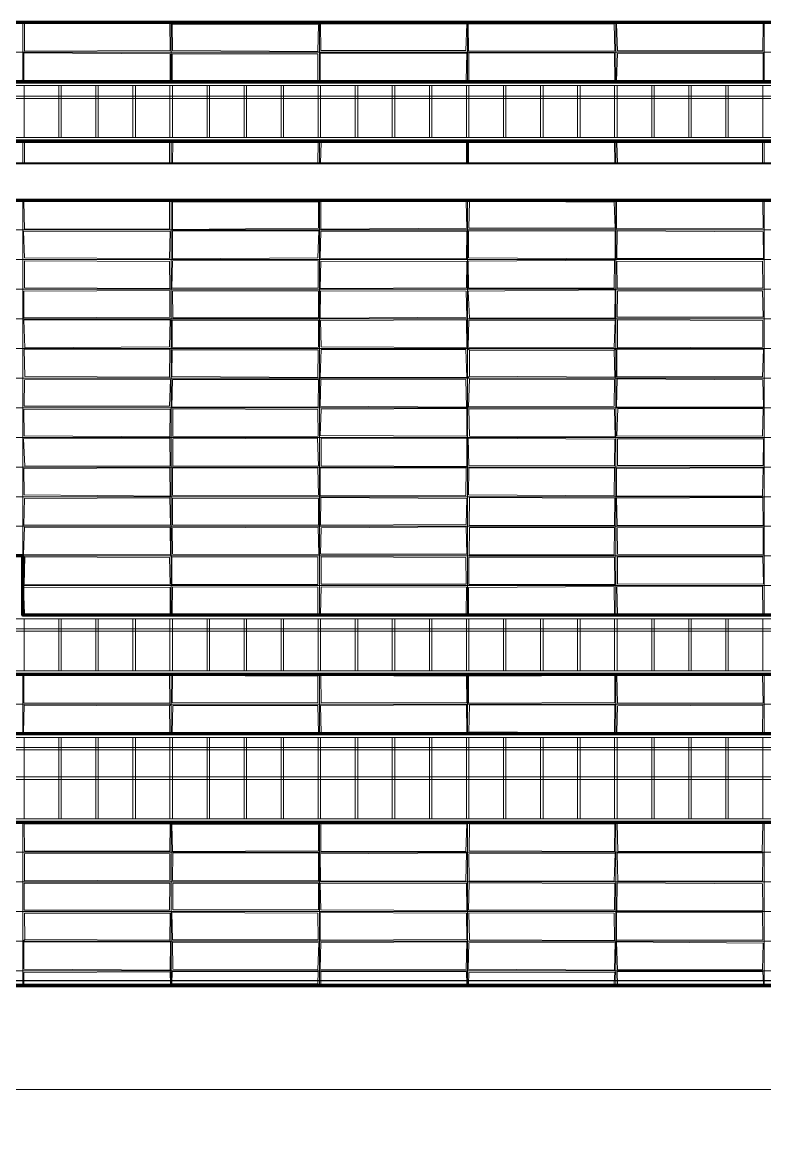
# Model space of a CAD drawing. Extents: x -50000 to 1632000, y -47600 to 308800.
# Drawn here: x 1191984 to 1222013, y 213167 to 258800 of the extents above; entities that cross this region are included whole.
import ezdxf

# ---------------------------------------------------------------- set-up
doc = ezdxf.new("R2010")
doc.units = 0
doc.header["$MEASUREMENT"] = 0
doc.layers.get('Defpoints').update_dxf_attribs({"color": 6})
doc.layers.add('1', color=7, linetype='Continuous')
doc.layers.add('2', color=7, linetype='Continuous')
doc.styles.get("Standard").update_dxf_attribs({"font": 'isocpeur.ttf'})
doc.dimstyles.get("Standard").update_dxf_attribs({"dimscale": 200, "dimtxt": 2.5, "dimasz": 1.5, "dimexe": 1.5, "dimexo": 5, "dimgap": 1, "dimtad": 1, "dimtoh": 1, "dimdec": 0, "dimrnd": 10, "dimzin": 0, "dimtxsty": 'Standard', "dimblk": 'OBLIQUE', "dimcen": 1, "dimdle": 1.5, "dimclrd": 256, "dimclre": 256, "dimclrt": 256, "dimadec": 0, "dimazin": 0, "dimtfac": 1, "dimtdec": 0, "dimtix": 1, "dimtmove": 0, "dimatfit": 3, "dimldrblk": 'NONE', "dimfxl": 1, "dimtolj": 1, "dimtzin": 0, "dimlwd": 18, "dimlwe": 18, "dimarcsym": 1})

# ---------------------------------------------------------------- blocks, each defined once
blk = doc.blocks.new('_Oblique')
at = {"color": 0, "linetype": 'ByBlock', "lineweight": -2}
blk.add_line((-0.5, -0.5), (0.5, 0.5), dxfattribs=at)
blk = doc.blocks.new('*D18')
at = {"layer": '1', "linetype": 'Continuous', "lineweight": 18, "transparency": 16777216}
blk.add_line((837700, 215600), (1240300, 215600), dxfattribs=at)
at = {"layer": 'Defpoints', "color": 0, "linetype": 'Continuous', "transparency": 16777216}
for p in [(838000, 220000), (1240000, 220000), (1240000, 215600)]:
    blk.add_point(p, dxfattribs=at)
at = {"layer": '1', "linetype": 'Continuous', "lineweight": 18, "transparency": 16777216, "xscale": 300, "yscale": 300, "zscale": 300, "rotation": 180}
blk.add_blockref('_Oblique', (838000, 215600), dxfattribs=at)
at = {"layer": '1', "linetype": 'Continuous', "lineweight": 18, "transparency": 16777216, "xscale": 300, "yscale": 300, "zscale": 300}
blk.add_blockref('_Oblique', (1240000, 215600), dxfattribs=at)
at = {"layer": '1', "linetype": 'Continuous', "lineweight": 18, "transparency": 16777216, "insert": (1039000, 216050), "char_height": 500, "attachment_point": 5}
blk.add_mtext('\\A1;402000', dxfattribs=at)
blk = doc.blocks.new('_None')
blk = doc.blocks.new('*D19')
at = {"layer": '2', "linetype": 'Continuous', "lineweight": 18, "transparency": 16777216}
blk.add_line((837700, -4400), (1240300, -4400), dxfattribs=at)
at = {"layer": 'Defpoints', "color": 0, "linetype": 'Continuous', "transparency": 16777216}
for p in [(1240000, 220000), (838000, 0), (1240000, -4400)]:
    blk.add_point(p, dxfattribs=at)
at = {"layer": '2', "linetype": 'Continuous', "lineweight": 18, "transparency": 16777216, "xscale": 300, "yscale": 300, "zscale": 300, "rotation": 180}
blk.add_blockref('_Oblique', (838000, -4400), dxfattribs=at)
at = {"layer": '2', "linetype": 'Continuous', "lineweight": 18, "transparency": 16777216, "xscale": 300, "yscale": 300, "zscale": 300}
blk.add_blockref('_Oblique', (1240000, -4400), dxfattribs=at)
at = {"layer": '2', "linetype": 'Continuous', "lineweight": 18, "transparency": 16777216, "insert": (1039000, -3950), "char_height": 500, "attachment_point": 5}
blk.add_mtext('\\A1;402000', dxfattribs=at)

msp = doc.modelspace()

# ---------------------------------------------------------------- linework, layer by layer
at = {"layer": '1', "color": 8, "linetype": 'Continuous', "lineweight": 13}
for p, q in [((1240300, 258800), (838000, 258800)), ((1192000, 258800), (1192000, 256400)), ((1198000, 258800), (1198000, 256400)), ((1204000, 258800), (1204000, 256400)), ((1210000, 258800), (1210000, 256400)), ((1216000, 258800), (1216000, 256400)), ((1222000, 258800), (1222000, 256400)), ((1240300, 257600), (838000, 257600)), ((1192000, 254000), (1192000, 253100)), ((1198000, 254000), (1198000, 253100)), ((1204000, 254000), (1204000, 253100)), ((1210000, 254000), (1210000, 253100)), ((1216000, 254000), (1216000, 253100)), ((1222000, 254000), (1222000, 253100)), ((1240300, 251600), (838000, 251600)), ((1192000, 251600), (1192000, 234800)), ((1198000, 251600), (1198000, 234800)), ((1204000, 251600), (1204000, 234800)), ((1210000, 251600), (1210000, 234800)), ((1216000, 251600), (1216000, 234800)), ((1222000, 251600), (1222000, 234800)), ((1240000, 250400), (838000, 250400)), ((1240000, 249200), (838000, 249200)), ((838000, 248000), (1240000, 248000)), ((1240000, 246800), (838000, 246800)), ((838000, 245600), (1240000, 245600)), ((838000, 244400), (1240000, 244400)), ((838000, 243200), (1240000, 243200)), ((838000, 242000), (1240000, 242000)), ((1240000, 240800), (838000, 240800)), ((838000, 239600), (1240000, 239600)), ((1240000, 238400), (838000, 238400)), ((838000, 237200), (1240000, 237200)), ((1240000, 236000), (1192000, 236000)), ((1192000, 234800), (1240000, 234800)), ((1240000, 232400), (838000, 232400)), ((1192000, 232400), (1192000, 230000)), ((1198000, 232400), (1198000, 230000)), ((1204000, 232400), (1204000, 230000)), ((1210000, 232400), (1210000, 230000)), ((1216000, 232400), (1216000, 230000)), ((1222000, 232400), (1222000, 230000)), ((838000, 231200), (1240000, 231200)), ((1240000, 226400), (838000, 226400)), ((1192000, 226400), (1192000, 219800)), ((1198000, 226400), (1198000, 219800)), ((1204000, 226400), (1204000, 219800)), ((1210000, 226400), (1210000, 219800)), ((1216000, 226400), (1216000, 219800)), ((1222000, 226400), (1222000, 219800)), ((1240000, 225200), (838000, 225200)), ((838000, 224000), (1240000, 224000)), ((838000, 222800), (1240000, 222800)), ((1240000, 221600), (838000, 221600)), ((1240000, 220400), (838000, 220400)), ((830684.8, 219800), (1240000, 219800))]:
    msp.add_line(p, q, dxfattribs=at)
at = {"layer": '1', "color": 8, "linetype": 'Continuous', "lineweight": 9}
for p, q in [((1192056.6, 257640.4), (1192069, 258752.9)), ((1192069, 258752.9), (1197940.6, 258771.8)), ((1197954.3, 257668.8), (1197940.6, 258771.8)), ((1204048.8, 258742.9), (1209968.8, 258750)), ((1204061.4, 257669.2), (1204048.8, 258742.9)), ((1209928.2, 257664.5), (1209968.8, 258750)), ((1210025.1, 258740.1), (1215933.6, 258749.7)), ((1215955.6, 257650.3), (1215933.6, 258749.7)), ((1216027.4, 258746.6), (1221954.2, 258763.5)), ((1216062.5, 257652.2), (1216027.4, 258746.6)), ((1221947.8, 257651.5), (1221954.2, 258763.5)), ((1198045.3, 258734), (1203961.5, 258727)), ((1198059.9, 257674.3), (1198045.3, 258734)), ((1203933.4, 257627.2), (1203961.5, 258727)), ((1210034.5, 257638.4), (1210025.1, 258740.1)), ((1192036.9, 257567.6), (1197955.7, 257533)), ((1192037.4, 256469.9), (1192036.9, 257567.6)), ((1192056.6, 257640.4), (1197954.3, 257668.8)), ((1197962.7, 256456.6), (1197955.7, 257533)), ((1198036, 257536), (1203936.1, 257533.7)), ((1198039.4, 256438), (1198036, 257536)), ((1198059.9, 257674.3), (1203933.4, 257627.2)), ((1203936.5, 256446.2), (1203936.1, 257533.7)), ((1204028.7, 256458.1), (1204030.4, 257565.4)), ((1204030.4, 257565.4), (1209970.4, 257557.8)), ((1204061.4, 257669.2), (1209928.2, 257664.5)), ((1209936.8, 256456.2), (1209970.4, 257557.8)), ((1210034.5, 257638.4), (1215955.6, 257650.3)), ((1210044.5, 257567.5), (1215948.3, 257565.5)), ((1210049.9, 256457.8), (1210044.5, 257567.5)), ((1215962.2, 256431.1), (1215948.3, 257565.5)), ((1216029.9, 256433.7), (1216069.8, 257553)), ((1216062.5, 257652.2), (1221947.8, 257651.5)), ((1216069.8, 257553), (1221959.8, 257564.4)), ((1221963.1, 256441.4), (1221959.8, 257564.4)), ((1192000, 256400), (1191927.3, 256471)), ((1192037.4, 256469.9), (1197962.7, 256456.6)), ((1198039.4, 256438), (1203936.5, 256446.2)), ((1204028.7, 256458.1), (1209936.8, 256456.2)), ((1210049.9, 256457.8), (1215962.2, 256431.1)), ((1216029.9, 256433.7), (1221963.1, 256441.4)), ((1192057.9, 253928), (1197926, 253969.6)), ((1192059.7, 253100), (1192057.9, 253928)), ((1197937.5, 253100), (1197926, 253969.6)), ((1198051.7, 253100), (1198062.3, 253972.9)), ((1198062.3, 253972.9), (1203953, 253960)), ((1203935, 253100), (1203953, 253960)), ((1204038.5, 253100), (1204070, 253945.2)), ((1204070, 253945.2), (1209948, 253960)), ((1209955.5, 253100), (1209948, 253960)), ((1210028.9, 253949), (1215942.5, 253971.3)), ((1210029.1, 253100), (1210028.9, 253949)), ((1215961.5, 253100), (1215942.5, 253971.3)), ((1216034.6, 253941.6), (1221930, 253965.6)), ((1216064.2, 253100), (1216034.6, 253941.6)), ((1221932.4, 253100), (1221930, 253965.6)), ((1192042.1, 251544.4), (1197928.7, 251557.5)), ((1192059.3, 250431.8), (1192042.1, 251544.4)), ((1197934.9, 250448.2), (1197928.7, 251557.5)), ((1198055.5, 251535.5), (1203967.8, 251539.3)), ((1198057.4, 250426.1), (1198055.5, 251535.5)), ((1203958.6, 250470.7), (1203967.8, 251539.3)), ((1204059.9, 251555.1), (1209933.5, 251542.6)), ((1204060.9, 250432.9), (1204059.9, 251555.1)), ((1209968.1, 250474.6), (1209933.5, 251542.6)), ((1210053.7, 250469.8), (1210073, 251562.8)), ((1210073, 251562.8), (1215932.1, 251526.9)), ((1215971.4, 250474.1), (1215932.1, 251526.9)), ((1216025.7, 250462.9), (1216027, 251570)), ((1216027, 251570), (1221953.3, 251544.4)), ((1221965.4, 250472.4), (1221953.3, 251544.4)), ((1192026.1, 250346), (1197963.4, 250341)), ((1192063.8, 249269.9), (1192026.1, 250346)), ((1192059.3, 250431.8), (1197934.9, 250448.2)), ((1197932.4, 249247.9), (1197963.4, 250341)), ((1198057.4, 250426.1), (1203958.6, 250470.7)), ((1198057.5, 250366.8), (1203973.8, 250364.5)), ((1198058.9, 249236.9), (1198057.5, 250366.8)), ((1203936.5, 249266.7), (1203973.8, 250364.5)), ((1204030.6, 249261.7), (1204053, 250345.5)), ((1204053, 250345.5), (1209966.2, 250350.4)), ((1204060.9, 250432.9), (1209968.1, 250474.6)), ((1209947, 249228.2), (1209966.2, 250350.4)), ((1210031.2, 249272.4), (1210036.7, 250364.6)), ((1210036.7, 250364.6), (1215974.1, 250357.4)), ((1210053.7, 250469.8), (1215971.4, 250474.1)), ((1215971.7, 249226.1), (1215974.1, 250357.4)), ((1216025.7, 250462.9), (1221965.4, 250472.4)), ((1216041.9, 249249.1), (1216048.9, 250369.3)), ((1216048.9, 250369.3), (1221959.4, 250328)), ((1221970.6, 249240.4), (1221959.4, 250328)), ((1192063.8, 249269.9), (1197932.4, 249247.9)), ((1198058.9, 249236.9), (1203936.5, 249266.7)), ((1198059.2, 249156.8), (1203952.2, 249163.7)), ((1203946.9, 248055.4), (1203952.2, 249163.7)), ((1204030.6, 249261.7), (1209947, 249228.2)), ((1210025.5, 249142.8), (1215948.6, 249174.4)), ((1210031.2, 249272.4), (1215971.7, 249226.1)), ((1215934.9, 248047.2), (1215948.6, 249174.4)), ((1216041.9, 249249.1), (1221970.6, 249240.4)), ((1192061.7, 248058.2), (1192066.4, 249154.7)), ((1192066.4, 249154.7), (1197935.7, 249129.3)), ((1197941.1, 248035.2), (1197935.7, 249129.3)), ((1198025.3, 248045.4), (1198059.2, 249156.8)), ((1204034.8, 248031.3), (1204061.8, 249138)), ((1204061.8, 249138), (1209973.2, 249126)), ((1209951.1, 248053), (1209973.2, 249126)), ((1210039.7, 248038.2), (1210025.5, 249142.8)), ((1216031.9, 249125.7), (1221929.3, 249136.6)), ((1216056.3, 248048.6), (1216031.9, 249125.7)), ((1221948.2, 248062.4), (1221929.3, 249136.6)), ((1192034.2, 247928.1), (1197945.7, 247943.3)), ((1192034.2, 246847.1), (1192034.2, 247928.1)), ((1192061.7, 248058.2), (1197941.1, 248035.2)), ((1197940.4, 246872.3), (1197945.7, 247943.3)), ((1198025.3, 248045.4), (1203946.9, 248055.4)), ((1198048.3, 247939.3), (1203961.2, 247929.7)), ((1198065.9, 246841.9), (1198048.3, 247939.3)), ((1203958.6, 246838.7), (1203961.2, 247929.7)), ((1204028.8, 246825.8), (1204042.1, 247935.2)), ((1204034.8, 248031.3), (1209951.1, 248053)), ((1204042.1, 247935.2), (1209936.1, 247927.8)), ((1209961.8, 246870.9), (1209936.1, 247927.8)), ((1210025.6, 247927.3), (1215971.7, 247972.2)), ((1210072.1, 246848.3), (1210025.6, 247927.3)), ((1210039.7, 248038.2), (1215934.9, 248047.2)), ((1215954.8, 246826.9), (1215971.7, 247972.2)), ((1216047.5, 246871.3), (1216059.2, 247932.1)), ((1216056.3, 248048.6), (1221948.2, 248062.4)), ((1216059.2, 247932.1), (1221932.2, 247935.1)), ((1221955.3, 246863.8), (1221932.2, 247935.1)), ((1192034.2, 246847.1), (1197940.4, 246872.3)), ((1192037.6, 246760.3), (1197953.2, 246759.4)), ((1192073.4, 245626.4), (1192037.6, 246760.3)), ((1197936.1, 245670.1), (1197953.2, 246759.4)), ((1198038.6, 245647.7), (1198044.1, 246750.8)), ((1198044.1, 246750.8), (1203957.2, 246753.4)), ((1198065.9, 246841.9), (1203958.6, 246838.7)), ((1203968.1, 245657), (1203957.2, 246753.4)), ((1204028.8, 246825.8), (1209961.8, 246870.9)), ((1204038.2, 246734.5), (1209949.7, 246765.9)), ((1204064.7, 245667.8), (1204038.2, 246734.5)), ((1209962.6, 245644), (1209949.7, 246765.9)), ((1210027, 245649.1), (1210044.6, 246744.5)), ((1210044.6, 246744.5), (1215969.6, 246754.2)), ((1210072.1, 246848.3), (1215954.8, 246826.9)), ((1215927.3, 245640.8), (1215969.6, 246754.2)), ((1216047.5, 246871.3), (1221955.3, 246863.8)), ((1216064.5, 246767.4), (1221950, 246733.2)), ((1216066.3, 245627.4), (1216064.5, 246767.4)), ((1221944.7, 245661.3), (1221950, 246733.2)), ((1192050.7, 245566.1), (1197945.9, 245570.5)), ((1192071.7, 244463.6), (1192050.7, 245566.1)), ((1192073.4, 245626.4), (1197936.1, 245670.1)), ((1197934.1, 244445.7), (1197945.9, 245570.5)), ((1198025.8, 244470.1), (1198036.3, 245542.3)), ((1198036.3, 245542.3), (1203949.3, 245544.2)), ((1198038.6, 245647.7), (1203968.1, 245657)), ((1203939.5, 244429.4), (1203949.3, 245544.2)), ((1204034.6, 244432.2), (1204071.1, 245553.7)), ((1204064.7, 245667.8), (1209962.6, 245644)), ((1204071.1, 245553.7), (1209932.5, 245565.5)), ((1209971.5, 244426.9), (1209932.5, 245565.5)), ((1210000, 245600), (1210072.7, 245526.6)), ((1210027, 245649.1), (1215927.3, 245640.8)), ((1210070.1, 244474.2), (1210072.7, 245526.6)), ((1210072.7, 245526.6), (1215925.7, 245532.6)), ((1216000, 245600), (1215925.7, 245532.6)), ((1215959.5, 244443.6), (1215925.7, 245532.6)), ((1216032.1, 245558.5), (1221970.8, 245573.1)), ((1216032.5, 244452.3), (1216032.1, 245558.5)), ((1216066.3, 245627.4), (1221944.7, 245661.3)), ((1221934.6, 244458.1), (1221970.8, 245573.1)), ((1192053.3, 243269.4), (1192068, 244335.9)), ((1192068, 244335.9), (1197969.4, 244347.5)), ((1192071.7, 244463.6), (1197934.1, 244445.7)), ((1197928.8, 243265.8), (1197969.4, 244347.5)), ((1198025.8, 244470.1), (1203939.5, 244429.4)), ((1198027.7, 243226.7), (1198054.6, 244348.4)), ((1198054.6, 244348.4), (1203957.1, 244345.9)), ((1203944.8, 243241.3), (1203957.1, 244345.9)), ((1204026.6, 243264.2), (1204056.7, 244358.1)), ((1204034.6, 244432.2), (1209971.5, 244426.9)), ((1204056.7, 244358.1), (1209925.2, 244344.8)), ((1209952.3, 243228.6), (1209925.2, 244344.8)), ((1210000, 244400), (1210070.1, 244474.2)), ((1210034.7, 243236.6), (1210071.8, 244362.3)), ((1210070.1, 244474.2), (1215959.5, 244443.6)), ((1210071.8, 244362.3), (1215945.6, 244343.7)), ((1215930.7, 243266.2), (1215945.6, 244343.7)), ((1216029.2, 243228.4), (1216048.4, 244365.6)), ((1216032.5, 244452.3), (1221934.6, 244458.1)), ((1216048.4, 244365.6), (1221941.5, 244338.1)), ((1221972.8, 243235.8), (1221941.5, 244338.1)), ((1192053.3, 243269.4), (1197928.8, 243265.8)), ((1198027.7, 243226.7), (1203944.8, 243241.3)), ((1204026.6, 243264.2), (1209952.3, 243228.6)), ((1210034.7, 243236.6), (1215930.7, 243266.2)), ((1216029.2, 243228.4), (1221972.8, 243235.8)), ((1192040.6, 243136.7), (1197959.4, 243144)), ((1192052.3, 242064.7), (1192040.6, 243136.7)), ((1197942.8, 242030.1), (1197959.4, 243144)), ((1198063.8, 243155.6), (1203934.6, 243135.3)), ((1198068.3, 242040.9), (1198063.8, 243155.6)), ((1203949.7, 242049.7), (1203934.6, 243135.3)), ((1204035.8, 242072.7), (1204073.7, 243150.5)), ((1204073.7, 243150.5), (1209971.4, 243174.5)), ((1209964.8, 242053.8), (1209971.4, 243174.5)), ((1210053.1, 243161.2), (1215939.1, 243137.3)), ((1210070.7, 242055.2), (1210053.1, 243161.2)), ((1215971.9, 242026.3), (1215939.1, 243137.3)), ((1216040.7, 242068.8), (1216074.8, 243165)), ((1216074.8, 243165), (1221959.5, 243161.3)), ((1221927.4, 242049.1), (1221959.5, 243161.3)), ((1192027.9, 241947.1), (1197949, 241963.2)), ((1192070.8, 240835.7), (1192027.9, 241947.1)), ((1192052.3, 242064.7), (1197942.8, 242030.1)), ((1197961.4, 240853), (1197949, 241963.2)), ((1198064.7, 241944.3), (1203927.3, 241966.6)), ((1198065.9, 240829.8), (1198064.7, 241944.3)), ((1198068.3, 242040.9), (1203949.7, 242049.7)), ((1203963.5, 240853.4), (1203927.3, 241966.6)), ((1204035.8, 242072.7), (1209964.8, 242053.8)), ((1204067.9, 240848.7), (1204074.4, 241964.8)), ((1204074.4, 241964.8), (1209961, 241957.2)), ((1209973.5, 240826.6), (1209961, 241957.2)), ((1210026.2, 241973.3), (1215961.1, 241932.3)), ((1210044.9, 240857.6), (1210026.2, 241973.3)), ((1210070.7, 242055.2), (1215971.9, 242026.3)), ((1215946.5, 240843.4), (1215961.1, 241932.3)), ((1216040.7, 242068.8), (1221927.4, 242049.1)), ((1216058.9, 241943.5), (1221971.9, 241947.6)), ((1216070.9, 240860.6), (1216058.9, 241943.5)), ((1221958.4, 240867.4), (1221971.9, 241947.6)), ((1192042.8, 240736.1), (1197941.3, 240771.9)), ((1192051.1, 239674.8), (1192042.8, 240736.1)), ((1192070.8, 240835.7), (1197961.4, 240853)), ((1197954.1, 239626.3), (1197941.3, 240771.9)), ((1198052.5, 239650.3), (1198054.6, 240761.5)), ((1198054.6, 240761.5), (1203937.7, 240773.1)), ((1198065.9, 240829.8), (1203963.5, 240853.4)), ((1203965.5, 239665.3), (1203937.7, 240773.1)), ((1204026.7, 240752.4), (1209936.1, 240772.2)), ((1204036.6, 239638.5), (1204026.7, 240752.4)), ((1204067.9, 240848.7), (1209973.5, 240826.6)), ((1209927.3, 239645.6), (1209936.1, 240772.2)), ((1210032.9, 239669.8), (1210045.7, 240759.7)), ((1210044.9, 240857.6), (1215946.5, 240843.4)), ((1210045.7, 240759.7), (1215945.4, 240765.9)), ((1215935.1, 239634.2), (1215945.4, 240765.9)), ((1216025.4, 240735.6), (1221966.3, 240765.6)), ((1216025.5, 239626.6), (1216025.4, 240735.6)), ((1216070.9, 240860.6), (1221958.4, 240867.4)), ((1221927.8, 239640.6), (1221966.3, 240765.6)), ((1192051.1, 239674.8), (1197954.1, 239626.3)), ((1198052.5, 239650.3), (1203965.5, 239665.3)), ((1204036.6, 239638.5), (1209927.3, 239645.6)), ((1210032.9, 239669.8), (1215935.1, 239634.2)), ((1216025.5, 239626.6), (1221927.8, 239640.6)), ((1192041.7, 238451.2), (1192061.1, 239530.3)), ((1192061.1, 239530.3), (1197941.6, 239550.7)), ((1197967.1, 238456.5), (1197941.6, 239550.7)), ((1198047.9, 239539.9), (1203964.6, 239529)), ((1198060.1, 238460.9), (1198047.9, 239539.9)), ((1203968.7, 238445.6), (1203964.6, 239529)), ((1204041.1, 238453.2), (1204056.8, 239561)), ((1204056.8, 239561), (1209964.5, 239529.5)), ((1209944.1, 238474.4), (1209964.5, 239529.5)), ((1210054.5, 238441.6), (1210069.3, 239560.6)), ((1210069.3, 239560.6), (1215950.6, 239541.6)), ((1215937.1, 238436.9), (1215950.6, 239541.6)), ((1216028.1, 239543), (1221949.6, 239572.3)), ((1216057, 238440.1), (1216028.1, 239543)), ((1221955.5, 238431.6), (1221949.6, 239572.3)), ((1192026.1, 237253.7), (1192061.4, 238363.6)), ((1192041.7, 238451.2), (1197967.1, 238456.5)), ((1192061.4, 238363.6), (1197959.7, 238356.4)), ((1197970.5, 237251.6), (1197959.7, 238356.4)), ((1198036.1, 238341.7), (1203944.8, 238367.5)), ((1198049.5, 237267.6), (1198036.1, 238341.7)), ((1198060.1, 238460.9), (1203968.7, 238445.6)), ((1203970.1, 237257.2), (1203944.8, 238367.5)), ((1204040.6, 237268.9), (1204069, 238344.9)), ((1204041.1, 238453.2), (1209944.1, 238474.4)), ((1204069, 238344.9), (1209935.7, 238374.9)), ((1209967.5, 237267.1), (1209935.7, 238374.9)), ((1210054.5, 238441.6), (1215937.1, 238436.9)), ((1210060.3, 237250.8), (1210072, 238346.1)), ((1210072, 238346.1), (1215944.5, 238349.8)), ((1215927.4, 237243.9), (1215944.5, 238349.8)), ((1216048.5, 238335.4), (1221958.2, 238356.3)), ((1216062.4, 237272.1), (1216048.5, 238335.4)), ((1216057, 238440.1), (1221955.5, 238431.6)), ((1221964.5, 237255.5), (1221958.2, 238356.3)), ((1192026.1, 237253.7), (1197970.5, 237251.6)), ((1192043.1, 236045.9), (1192071.2, 237169.3)), ((1192071.2, 237169.3), (1197931.3, 237132.9)), ((1197955.2, 236060), (1197931.3, 237132.9)), ((1198027.2, 236050.4), (1198031.9, 237167)), ((1198031.9, 237167), (1203932.1, 237156.8)), ((1198049.5, 237267.6), (1203970.1, 237257.2)), ((1203933.4, 236041.8), (1203932.1, 237156.8)), ((1204040.6, 237268.9), (1209967.5, 237267.1)), ((1204067.4, 236051.1), (1204068.5, 237169.2)), ((1204068.5, 237169.2), (1209933, 237143.9)), ((1209934.4, 236060.4), (1209933, 237143.9)), ((1210048.7, 236046.7), (1210054.2, 237149.6)), ((1210054.2, 237149.6), (1215944.7, 237152.2)), ((1210060.3, 237250.8), (1215927.4, 237243.9)), ((1215962.2, 236038.5), (1215944.7, 237152.2)), ((1216062.4, 237272.1), (1221964.5, 237255.5)), ((1216065, 236062.4), (1216066.8, 237159.3)), ((1216066.8, 237159.3), (1221942.6, 237167.6)), ((1221972.8, 236072.5), (1221942.6, 237167.6)), ((1192025.6, 235939.3), (1197958.9, 235925.1)), ((1192059.5, 234853.1), (1192025.6, 235939.3)), ((1192043.1, 236045.9), (1197955.2, 236060)), ((1197955, 234853.6), (1197958.9, 235925.1)), ((1198027.2, 236050.4), (1203933.4, 236041.8)), ((1198039.3, 234870.3), (1198059.1, 235951.3)), ((1198059.1, 235951.3), (1203941.4, 235937.8)), ((1203937, 234832.1), (1203941.4, 235937.8)), ((1204049.6, 234833.1), (1204068, 235947.8)), ((1204067.4, 236051.1), (1209934.4, 236060.4)), ((1204068, 235947.8), (1209947.9, 235938.4)), ((1209933.3, 234833.1), (1209947.9, 235938.4)), ((1210030.4, 234832), (1210039.7, 235926.9)), ((1210039.7, 235926.9), (1215927.4, 235960.4)), ((1210048.7, 236046.7), (1215962.2, 236038.5)), ((1215944.7, 234843.8), (1215927.4, 235960.4)), ((1216036.6, 235954.9), (1221933.9, 235970.2)), ((1216065.9, 234842.4), (1216036.6, 235954.9)), ((1216065, 236062.4), (1221972.8, 236072.5)), ((1221953.6, 234853.9), (1221933.9, 235970.2)), ((1192059.5, 234853.1), (1197955, 234853.6)), ((1198039.3, 234870.3), (1203937, 234832.1)), ((1204049.6, 234833.1), (1209933.3, 234833.1)), ((1210030.4, 234832), (1215944.7, 234843.8)), ((1216065.9, 234842.4), (1221953.6, 234853.9)), ((1192037.7, 231257.3), (1192040.2, 232358.2)), ((1192040.2, 232358.2), (1197929.8, 232373)), ((1197947.6, 231238.7), (1197929.8, 232373)), ((1198039.9, 231266.5), (1198050.4, 232354.7)), ((1198050.4, 232354.7), (1203934.6, 232334.3)), ((1203934.9, 231253.3), (1203934.6, 232334.3)), ((1204058.4, 232353.8), (1209947.9, 232326.5)), ((1204073, 231247.4), (1204058.4, 232353.8)), ((1209965.2, 231272.5), (1209947.9, 232326.5)), ((1210029.9, 232328.1), (1215952, 232355.7)), ((1210034.5, 231242.4), (1210029.9, 232328.1)), ((1215959.1, 231260), (1215952, 232355.7)), ((1216043.3, 232369.7), (1221935.3, 232363.3)), ((1216064.3, 231239.9), (1216043.3, 232369.7)), ((1221959.4, 231247.8), (1221935.3, 232363.3)), ((1192025.4, 230044.4), (1192048.1, 231163.9)), ((1192037.7, 231257.3), (1197947.6, 231238.7)), ((1192048.1, 231163.9), (1197929.3, 231127.4)), ((1198000, 231200), (1197929.3, 231127.4)), ((1197944.4, 230064.5), (1197929.3, 231127.4)), ((1198039.9, 231266.5), (1203934.9, 231253.3)), ((1198046.6, 230045.7), (1198064.5, 231150.9)), ((1198064.5, 231150.9), (1203941.1, 231140.5)), ((1203969.5, 230035), (1203941.1, 231140.5)), ((1204047.9, 231138), (1209955.3, 231167.5)), ((1204073.2, 230038.1), (1204047.9, 231138)), ((1204073, 231247.4), (1209965.2, 231272.5)), ((1209964.7, 230058.4), (1209955.3, 231167.5)), ((1210034.5, 231242.4), (1215959.1, 231260)), ((1210043.5, 230071.3), (1210069.3, 231163.5)), ((1210069.3, 231163.5), (1215959.9, 231173.5)), ((1215945.7, 230043.5), (1215959.9, 231173.5)), ((1216038.8, 230058.8), (1216066.7, 231137.2)), ((1216064.3, 231239.9), (1221959.4, 231247.8)), ((1216066.7, 231137.2), (1221950.4, 231160.3)), ((1221929.1, 230052.6), (1221950.4, 231160.3)), ((1192025.4, 230044.4), (1197944.4, 230064.5)), ((1198046.6, 230045.7), (1203969.5, 230035)), ((1204073.2, 230038.1), (1209964.7, 230058.4)), ((1210043.5, 230071.3), (1215945.7, 230043.5)), ((1216038.8, 230058.8), (1221929.1, 230052.6)), ((1192055.8, 226348.9), (1197965.6, 226339.9)), ((1192057.8, 225246.5), (1192055.8, 226348.9)), ((1204052.3, 225240.1), (1204054.1, 226342.5)), ((1204054.1, 226342.5), (1209969.1, 226351.2)), ((1209932, 225233.8), (1209969.1, 226351.2)), ((1210067.7, 225258.7), (1210073.2, 226349.7)), ((1210073.2, 226349.7), (1215961.1, 226344.1)), ((1215940.8, 225234.6), (1215961.1, 226344.1)), ((1216054.7, 226367.1), (1221941.8, 226353.2)), ((1216073.9, 225240.7), (1216054.7, 226367.1)), ((1221925.2, 225231.6), (1221941.8, 226353.2)), ((1197940.7, 225244.8), (1197965.6, 226339.9)), ((1198025.8, 226341.2), (1203957.7, 226331.5)), ((1198060.1, 225229.1), (1198025.8, 226341.2)), ((1203960.5, 225254.9), (1203957.7, 226331.5)), ((1192057.8, 225246.5), (1197940.7, 225244.8)), ((1192063.2, 224050.8), (1192066.1, 225152.4)), ((1192066.1, 225152.4), (1197941.6, 225143.5)), ((1197949.9, 224069.4), (1197941.6, 225143.5)), ((1198058.5, 224051.7), (1198072, 225159.5)), ((1198060.1, 225229.1), (1203960.5, 225254.9)), ((1198072, 225159.5), (1203961.9, 225172.4)), ((1203960.6, 224038.7), (1203961.9, 225172.4)), ((1204035.3, 225142.6), (1209959.4, 225174.6)), ((1204039.1, 224051), (1204035.3, 225142.6)), ((1204052.3, 225240.1), (1209932, 225233.8)), ((1209930.6, 224026.6), (1209959.4, 225174.6)), ((1210043.6, 225133.2), (1215974.6, 225166.1)), ((1210062.1, 224030.6), (1210043.6, 225133.2)), ((1210067.7, 225258.7), (1215940.8, 225234.6)), ((1215925.4, 224031.4), (1215974.6, 225166.1)), ((1216048.1, 225161.4), (1221953, 225173.6)), ((1216072.5, 224028.9), (1216048.1, 225161.4)), ((1216073.9, 225240.7), (1221925.2, 225231.6)), ((1221933.3, 224049.8), (1221953, 225173.6)), ((1192063.2, 224050.8), (1197949.9, 224069.4)), ((1192043.5, 223944.1), (1197947.1, 223949.2)), ((1192046.6, 222857), (1192043.5, 223944.1)), ((1197938.2, 222857.3), (1197947.1, 223949.2)), ((1198058.5, 224051.7), (1203960.6, 224038.7)), ((1198063.9, 223948.6), (1203956.6, 223945.9)), ((1198068.3, 222865.8), (1198063.9, 223948.6)), ((1203967.6, 222865.2), (1203956.6, 223945.9)), ((1204031.9, 223939.8), (1209957.5, 223952.3)), ((1204059, 222872.1), (1204031.9, 223939.8)), ((1204039.1, 224051), (1209930.6, 224026.6)), ((1209971.4, 222840.7), (1209957.5, 223952.3)), ((1210031.9, 222854.9), (1210055, 223962.1)), ((1210055, 223962.1), (1215958.9, 223929.7)), ((1210062.1, 224030.6), (1215925.4, 224031.4)), ((1215944.8, 222857.2), (1215958.9, 223929.7)), ((1216035.2, 222833.2), (1216052.1, 223964.4)), ((1216052.1, 223964.4), (1221938.4, 223928.9)), ((1216072.5, 224028.9), (1221933.3, 224049.8)), ((1221945.8, 222846.1), (1221938.4, 223928.9)), ((1192046.6, 222857), (1197938.2, 222857.3)), ((1192068.1, 222735), (1197965.5, 222729.1)), ((1192071.8, 221672.7), (1192068.1, 222735)), ((1197939.5, 221646), (1197965.5, 222729.1)), ((1198031.4, 222764.5), (1203939.1, 222740.7)), ((1198047.7, 221657.7), (1198031.4, 222764.5)), ((1198068.3, 222865.8), (1203967.6, 222865.2)), ((1203951.3, 221659.2), (1203939.1, 222740.7)), ((1204025.6, 222760.6), (1209949, 222737.5)), ((1204027, 221648), (1204025.6, 222760.6)), ((1204059, 222872.1), (1209971.4, 222840.7)), ((1209970, 221668.7), (1209949, 222737.5)), ((1210031.9, 222854.9), (1215944.8, 222857.2)), ((1210042.8, 222754.9), (1215935.7, 222736.7)), ((1210069.4, 221661.6), (1210042.8, 222754.9)), ((1215941.9, 221633.3), (1215935.7, 222736.7)), ((1216025.1, 221638.7), (1216027.2, 222769.5)), ((1216027.2, 222769.5), (1221938.3, 222765.1)), ((1216035.2, 222833.2), (1221945.8, 222846.1)), ((1221944.1, 221654.9), (1221938.3, 222765.1)), ((1192000, 221600), (1192071.8, 221672.7)), ((1192032.1, 221572.1), (1197972.2, 221566.5)), ((1192041.8, 220469.9), (1192032.1, 221572.1)), ((1192071.8, 221672.7), (1197939.5, 221646)), ((1197964.9, 220425.6), (1197972.2, 221566.5)), ((1198047.7, 221657.7), (1203951.3, 221659.2)), ((1198055.3, 221556.6), (1203970.8, 221531.9)), ((1198071.7, 220466.8), (1198055.3, 221556.6)), ((1203929.3, 220437.5), (1203970.8, 221531.9)), ((1204027, 221648), (1209970, 221668.7)), ((1204027.8, 220464.2), (1204062.4, 221551.8)), ((1204062.4, 221551.8), (1209972, 221573.6)), ((1209936, 220459.2), (1209972, 221573.6)), ((1210026.5, 220466.5), (1210053.8, 221539)), ((1210053.8, 221539), (1215974.8, 221546.5)), ((1210069.4, 221661.6), (1215941.9, 221633.3)), ((1215950.3, 220432.7), (1215974.8, 221546.5)), ((1216025.1, 221638.7), (1221944.1, 221654.9)), ((1216028.3, 221568.9), (1221966.9, 221526.7)), ((1216071.6, 220446.2), (1216028.3, 221568.9)), ((1221931.7, 220440.5), (1221966.9, 221526.7)), ((1192041.8, 220469.9), (1197964.9, 220425.6)), ((1198071.7, 220466.8), (1203929.3, 220437.5)), ((1204027.8, 220464.2), (1209936, 220459.2)), ((1210026.5, 220466.5), (1215950.3, 220432.7)), ((1216071.6, 220446.2), (1221931.7, 220440.5)), ((1192031.3, 219845.6), (1192035.4, 220326.1)), ((1192035.4, 220326.1), (1197957.9, 220360.5)), ((1197965.9, 219851.5), (1197957.9, 220360.5)), ((1198026.2, 219869.3), (1198040.3, 220363.4)), ((1198040.3, 220363.4), (1203952.2, 220367.8)), ((1203941.5, 219873.5), (1203952.2, 220367.8)), ((1204062.1, 220371.2), (1209948.3, 220364.4)), ((1204062.3, 219868.7), (1204062.1, 220371.2)), ((1209972.9, 219865.7), (1209948.3, 220364.4)), ((1210027.7, 219846), (1210046.7, 220333)), ((1210046.7, 220333), (1215951.5, 220350.9)), ((1215936.4, 219867.4), (1215951.5, 220350.9)), ((1216052.7, 220364.4), (1221947.8, 220370.4)), ((1216058.9, 219831.6), (1216052.7, 220364.4)), ((1221972.8, 219872.4), (1221947.8, 220370.4)), ((1192031.3, 219845.6), (1197965.9, 219851.5)), ((1198026.2, 219869.3), (1203941.5, 219873.5)), ((1204062.3, 219868.7), (1209972.9, 219865.7)), ((1210027.7, 219846), (1215936.4, 219867.4)), ((1216058.9, 219831.6), (1221972.8, 219872.4))]:
    msp.add_line(p, q, dxfattribs=at)
at = {"layer": '1', "linetype": 'Continuous', "lineweight": 20}
for p, q in [((1186150, 256250), (1240000, 256250)), ((1192050, 254150), (1192050, 256250)), ((1193450, 256250), (1193450, 254150)), ((1193550, 254150), (1193550, 256250)), ((1194950, 256250), (1194950, 254150)), ((1195050, 254150), (1195050, 256250)), ((1196450, 256250), (1196450, 254150)), ((1196550, 254150), (1196550, 256250)), ((1197950, 256250), (1197950, 254150)), ((1198050, 254150), (1198050, 256250)), ((1199450, 256250), (1199450, 254150)), ((1199550, 254150), (1199550, 256250)), ((1200950, 256250), (1200950, 254150)), ((1201050, 254150), (1201050, 256250)), ((1202450, 256250), (1202450, 254150)), ((1202550, 254150), (1202550, 256250)), ((1203950, 256250), (1203950, 254150)), ((1204050, 254150), (1204050, 256250)), ((1205450, 256250), (1205450, 254150)), ((1205550, 254150), (1205550, 256250)), ((1206950, 256250), (1206950, 254150)), ((1207050, 254150), (1207050, 256250)), ((1208450, 256250), (1208450, 254150)), ((1208550, 254150), (1208550, 256250)), ((1209950, 256250), (1209950, 254150)), ((1210050, 254150), (1210050, 256250)), ((1211450, 256250), (1211450, 254150)), ((1211550, 254150), (1211550, 256250)), ((1212950, 256250), (1212950, 254150)), ((1213050, 254150), (1213050, 256250)), ((1214450, 256250), (1214450, 254150)), ((1214550, 254150), (1214550, 256250)), ((1215950, 256250), (1215950, 254150)), ((1216050, 254150), (1216050, 256250)), ((1217450, 256250), (1217450, 254150)), ((1217550, 254150), (1217550, 256250)), ((1218950, 256250), (1218950, 254150)), ((1219050, 254150), (1219050, 256250)), ((1220450, 256250), (1220450, 254150)), ((1220550, 254150), (1220550, 256250)), ((1221950, 256250), (1221950, 254150)), ((1186150, 255820), (1240000, 255820)), ((1186150, 255720), (1240000, 255720)), ((1240000, 254150), (1186150, 254150)), ((838150, 234650), (1240000, 234650)), ((1204000, 234800), (1192000, 234800)), ((1192050, 232550), (1192050, 234650)), ((1193450, 234650), (1193450, 232550)), ((1193550, 232550), (1193550, 234650)), ((1194950, 234650), (1194950, 232550)), ((1195050, 232550), (1195050, 234650)), ((1196450, 234650), (1196450, 232550)), ((1196550, 232550), (1196550, 234650)), ((1197950, 234650), (1197950, 232550)), ((1198050, 232550), (1198050, 234650)), ((1199450, 234650), (1199450, 232550)), ((1199550, 232550), (1199550, 234650)), ((1200950, 234650), (1200950, 232550)), ((1201050, 232550), (1201050, 234650)), ((1202450, 234650), (1202450, 232550)), ((1202550, 232550), (1202550, 234650)), ((1203950, 234650), (1203950, 232550)), ((1204050, 232550), (1204050, 234650)), ((1205450, 234650), (1205450, 232550)), ((1205550, 232550), (1205550, 234650)), ((1206950, 234650), (1206950, 232550)), ((1207050, 232550), (1207050, 234650)), ((1208450, 234650), (1208450, 232550)), ((1208550, 232550), (1208550, 234650)), ((1209950, 234650), (1209950, 232550)), ((1210050, 232550), (1210050, 234650)), ((1211450, 234650), (1211450, 232550)), ((1211550, 232550), (1211550, 234650)), ((1212950, 234650), (1212950, 232550)), ((1213050, 232550), (1213050, 234650)), ((1214450, 234650), (1214450, 232550)), ((1214550, 232550), (1214550, 234650)), ((1215950, 234650), (1215950, 232550)), ((1216050, 232550), (1216050, 234650)), ((1217450, 234650), (1217450, 232550)), ((1217550, 232550), (1217550, 234650)), ((1218950, 234650), (1218950, 232550)), ((1219050, 232550), (1219050, 234650)), ((1220450, 234650), (1220450, 232550)), ((1220550, 232550), (1220550, 234650)), ((1221950, 234650), (1221950, 232550)), ((838150, 234250), (1240000, 234250)), ((838150, 234150), (1240000, 234150)), ((1240000, 232550), (838150, 232550)), ((838150, 229850), (1240000, 229850)), ((1192050, 226550), (1192050, 229850)), ((1193450, 229850), (1193450, 226550)), ((1193550, 226550), (1193550, 229850)), ((1194950, 229850), (1194950, 226550)), ((1195050, 226550), (1195050, 229850)), ((1196450, 229850), (1196450, 226550)), ((1196550, 226550), (1196550, 229850)), ((1197950, 229850), (1197950, 226550)), ((1198050, 226550), (1198050, 229850)), ((1199450, 229850), (1199450, 226550)), ((1199550, 226550), (1199550, 229850)), ((1200950, 229850), (1200950, 226550)), ((1201050, 226550), (1201050, 229850)), ((1202450, 229850), (1202450, 226550)), ((1202550, 226550), (1202550, 229850)), ((1203950, 229850), (1203950, 226550)), ((1204050, 226550), (1204050, 229850)), ((1205450, 229850), (1205450, 226550)), ((1205550, 226550), (1205550, 229850)), ((1206950, 229850), (1206950, 226550)), ((1207050, 226550), (1207050, 229850)), ((1208450, 229850), (1208450, 226550)), ((1208550, 226550), (1208550, 229850)), ((1209950, 229850), (1209950, 226550)), ((1210050, 226550), (1210050, 229850)), ((1211450, 229850), (1211450, 226550)), ((1211550, 226550), (1211550, 229850)), ((1212950, 229850), (1212950, 226550)), ((1213050, 226550), (1213050, 229850)), ((1214450, 229850), (1214450, 226550)), ((1214550, 226550), (1214550, 229850)), ((1215950, 229850), (1215950, 226550)), ((1216050, 226550), (1216050, 229850)), ((1217450, 229850), (1217450, 226550)), ((1217550, 226550), (1217550, 229850)), ((1218950, 229850), (1218950, 226550)), ((1219050, 226550), (1219050, 229850)), ((1220450, 229850), (1220450, 226550)), ((1220550, 226550), (1220550, 229850)), ((1221950, 229850), (1221950, 226550)), ((838150, 229450), (1240000, 229450)), ((838150, 229350), (1240000, 229350)), ((838150, 228250), (1240000, 228250)), ((838150, 228150), (1240000, 228150)), ((1240000, 226550), (838150, 226550))]:
    msp.add_line(p, q, dxfattribs=at)
at = {"layer": '1', "linetype": 'Continuous', "lineweight": 40}
msp.add_line((838300, 253100), (1240000, 253100), dxfattribs=at)
at = {"layer": '1', "lineweight": 70}
msp.add_line((1240300, 230000), (838000, 230000), dxfattribs=at)
at = {"layer": '1', "linetype": 'Continuous', "lineweight": 100}
msp.add_line((830684.8, 219800), (1253400.4, 219800), dxfattribs=at)
at = {"layer": '1', "lineweight": 70}
for points in [[(1240000, 254000), (1186000, 254000), (1186000, 256400), (1240300, 256400), (1240300, 258800), (838000, 258800), (838000, 256400), (868000, 256400), (868000, 254000), (838000, 254000)], [(1240300, 251600), (838000, 251600), (838000, 219800)], [(1240300, 234800), (1192000, 234800), (1192000, 237200), (1144000, 237200), (1144000, 234800), (1102000, 234800), (1102000, 237200), (1054000, 237200), (1054000, 234800), (1000000, 234800), (1000000, 237200), (952000, 237200), (952000, 234800), (910000, 234800), (910000, 237200), (862000, 237200), (862000, 234800), (838000, 234800)], [(1240300, 230000), (1240300, 232400), (838000, 232400)], [(1240300, 219800), (1240300, 226400), (838000, 226400)]]:
    msp.add_lwpolyline(points, dxfattribs=at)
at = {"layer": '1', "color": 1, "lineweight": 70}
msp.add_lwpolyline([(1240300, 256400), (1186000, 256400), (1186000, 254000), (1240000, 254000)], dxfattribs=at)
at = {"layer": 'Defpoints'}
msp.add_line((1463800, 220000), (-50000, 220000), dxfattribs=at)
at = {"layer": 'Defpoints', "linetype": 'Continuous'}
msp.add_xline((1315800, 258800), (-1, 0), dxfattribs=at)

# ---------------------------------------------------------------- dimensions: what is measured, and where the dimension line sits
at = {"layer": '1', "linetype": 'Continuous', "lineweight": 18}
dim = msp.add_linear_dim(base=(1240000, 215600), p1=(838000, 220000), p2=(1240000, 220000), dimstyle='Standard', override={"dimse1": 1, "dimse2": 1, "dimsd1": 0, "dimsd2": 0}, dxfattribs=at)
dim.commit()
dim.dimension.update_dxf_attribs({"geometry": '*D18', "text_midpoint": (1039000, 216050)})
at = {"layer": '2', "linetype": 'Continuous', "lineweight": 18}
dim = msp.add_linear_dim(base=(1240000, -4400), p1=(838000, 0), p2=(1240000, 220000), dimstyle='Standard', override={"dimse1": 1, "dimse2": 1, "dimsd1": 0, "dimsd2": 0}, dxfattribs=at)
dim.commit()
dim.dimension.update_dxf_attribs({"geometry": '*D19', "text_midpoint": (1039000, -3950)})

doc.saveas('drawing.dxf')
